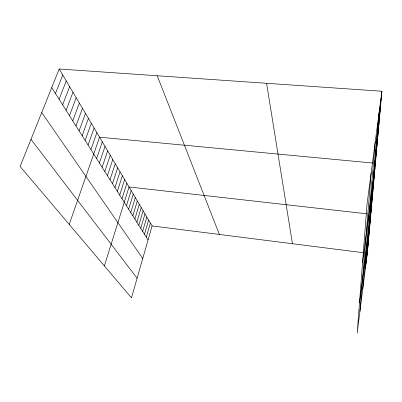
<?xml version="1.0" encoding="UTF-8"?>
<svg xmlns="http://www.w3.org/2000/svg" width="402" height="402" viewBox="0 0 402 402"><rect width="100%" height="100%" fill="white"/><g stroke="black" fill="none" stroke-linecap="round" stroke-linejoin="round"><path stroke-width="0.6" d="M359.961 311.153L371.172 172.739M362.735 289.299L375.277 141.549M365.343 268.717L379.081 112.666M381.9 91.239L366.991 204.497L357.192 333.007L367.307 253.22L381.9 91.239L59.184 68.993L20.1 166.493L131.474 297.847L152.102 225.924L59.184 68.993M366.091 260.235L368.106 244.371M365.835 263.119L367.835 247.381M365.589 265.943L367.569 250.33M371.368 200.281L373.729 181.94M370.996 204.497L373.332 186.322M370.634 208.613L372.95 190.598M370.282 212.628L372.574 194.774M369.935 216.552L372.207 198.854M369.599 220.381L371.845 202.839M369.267 224.125L371.498 206.734M368.946 227.783L371.152 210.537M359.494 302.847L370.82 214.261M368.322 234.853L370.488 217.899M368.026 238.27L370.172 221.462M367.729 241.612L369.855 224.944M367.443 244.883L369.549 228.356M367.162 248.084L369.247 231.693M366.885 251.22L368.956 234.959M366.614 254.285L368.664 238.16M366.348 257.29L368.383 241.295M375.981 147.866L378.624 127.6M375.513 153.182L378.131 133.102M375.056 158.358L377.644 138.464M374.614 163.398L377.176 143.68M374.182 168.312L376.719 148.77M373.759 173.096L376.272 153.73M373.347 177.764L375.835 158.569M362.554 262.682L375.408 163.287L374.192 163.172M372.538 186.98L374.976 168.131M372.136 191.528L374.548 172.85M371.749 195.96L374.136 177.448M378.528 118.957L381.317 97.731M377.986 125.072L380.744 104.043M377.463 131.012L380.191 110.178M376.955 136.786L379.654 116.148M376.463 142.398L379.131 121.952M146.303 237.12L150.373 223.004M144.484 234.245L148.614 220.03M142.635 231.321L146.82 217.005M140.745 228.336L144.996 213.919M138.826 225.296L143.132 210.774M136.866 222.2L141.238 207.568M134.866 219.04L139.303 204.301M132.826 215.819L137.328 200.97M130.75 212.532L135.318 197.578M128.63 209.181L133.268 194.111M126.464 205.759L131.178 190.578M104.374 265.883L129.042 186.97L366.559 213.779M122.007 198.709L126.861 183.292M119.706 195.07L124.64 179.538M117.354 191.352L122.369 175.704M114.952 187.558L120.047 171.785M112.5 183.679L117.68 167.785M109.992 179.719L115.258 163.699M107.429 175.669L112.786 159.524M104.811 171.523L110.259 155.252M102.133 167.287L107.676 150.891M99.394 162.956L105.033 146.423M96.591 158.524L102.329 141.861M69.219 224.422L99.565 137.188L372.971 163.056M90.927 149.574L96.872 132.645M88.073 145.057L94.123 127.997M85.149 140.434L91.309 123.243M82.159 135.705L88.43 118.384M79.099 130.866L85.48 113.409M75.963 125.911L82.465 108.314M72.752 120.836L79.38 103.098M69.461 115.635L76.214 97.761M66.094 110.304L72.978 92.289M62.637 104.842L69.657 86.681M59.094 99.239L66.255 80.933M55.456 93.495L62.762 75.038M152.102 225.924L363.82 252.778M366.147 253.074L367.307 253.22M30.979 139.358L137.107 278.209M41.723 112.56L142.755 258.526M51.727 87.596L148.082 239.939M157.222 75.752L219.386 234.456M266.591 83.289L292.455 243.728"/></g></svg>
